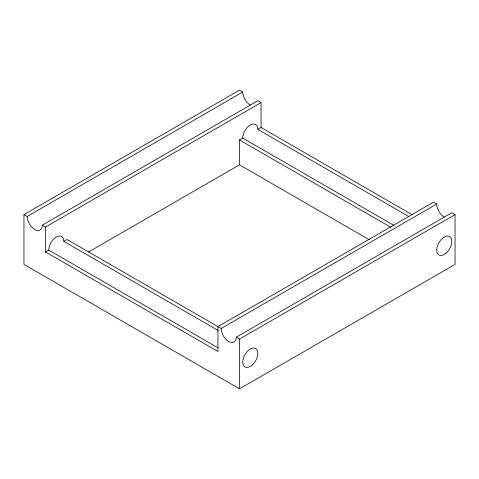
<?xml version="1.0" encoding="UTF-8"?>
<svg xmlns="http://www.w3.org/2000/svg" width="479" height="479" viewBox="0 0 479 479"><rect width="100%" height="100%" fill="white"/><g stroke="black" fill="none" stroke-linecap="round" stroke-linejoin="round"><path stroke-width="0.72" d="M412.179 214.748L261.055 127.498L261.055 102.608L45.505 227.052L45.505 251.942L48.738 250.08A10.67 6.161 -60 0 1 56.282 237.009A10.67 6.161 -60 0 1 63.827 241.368L67.06 239.5L221.178 328.48A10.67 6.161 60 0 0 228.722 341.545A10.67 6.161 60 0 0 236.267 337.192L451.817 212.742L455.05 214.61L455.05 264.39L239.5 388.834L23.95 264.39L23.95 214.61L239.5 90.166L242.733 92.028A10.67 6.161 60 0 0 250.278 105.099M23.95 214.61L27.183 216.478L242.733 92.028M27.183 216.478A10.67 6.161 60 0 0 34.727 229.543A10.67 6.161 60 0 0 42.272 225.19L257.822 100.74L261.055 102.608M88.376 252.086L239.5 164.83L239.5 139.94L242.733 138.078A10.67 6.161 -60 0 1 250.278 125.007A10.67 6.161 -60 0 1 257.822 129.366L408.946 216.616M257.822 129.366L261.055 127.498M221.178 328.48L436.728 204.03A10.67 6.161 60 0 0 444.272 217.101M236.267 337.192L239.5 339.054L455.05 214.61M436.728 204.03L433.495 202.168L217.945 326.612L217.945 351.502L45.505 251.942M242.733 138.078L393.858 225.328M239.5 139.94L390.625 227.196M239.5 164.83L369.315 239.781M42.272 225.19L45.505 227.052M63.827 241.368L218.184 330.486M48.738 250.08L217.951 347.772M239.5 339.054L239.5 388.834M252.229 365.01A10.67 6.161 -60 0 0 255.612 348.484A10.67 6.161 -60 0 0 242.991 359.675A10.67 6.161 -60 0 0 252.229 365.01M446.224 253.008A10.67 6.161 -60 0 0 449.607 236.482A10.67 6.161 -60 0 0 436.986 247.673A10.67 6.161 -60 0 0 446.224 253.008"/></g></svg>
